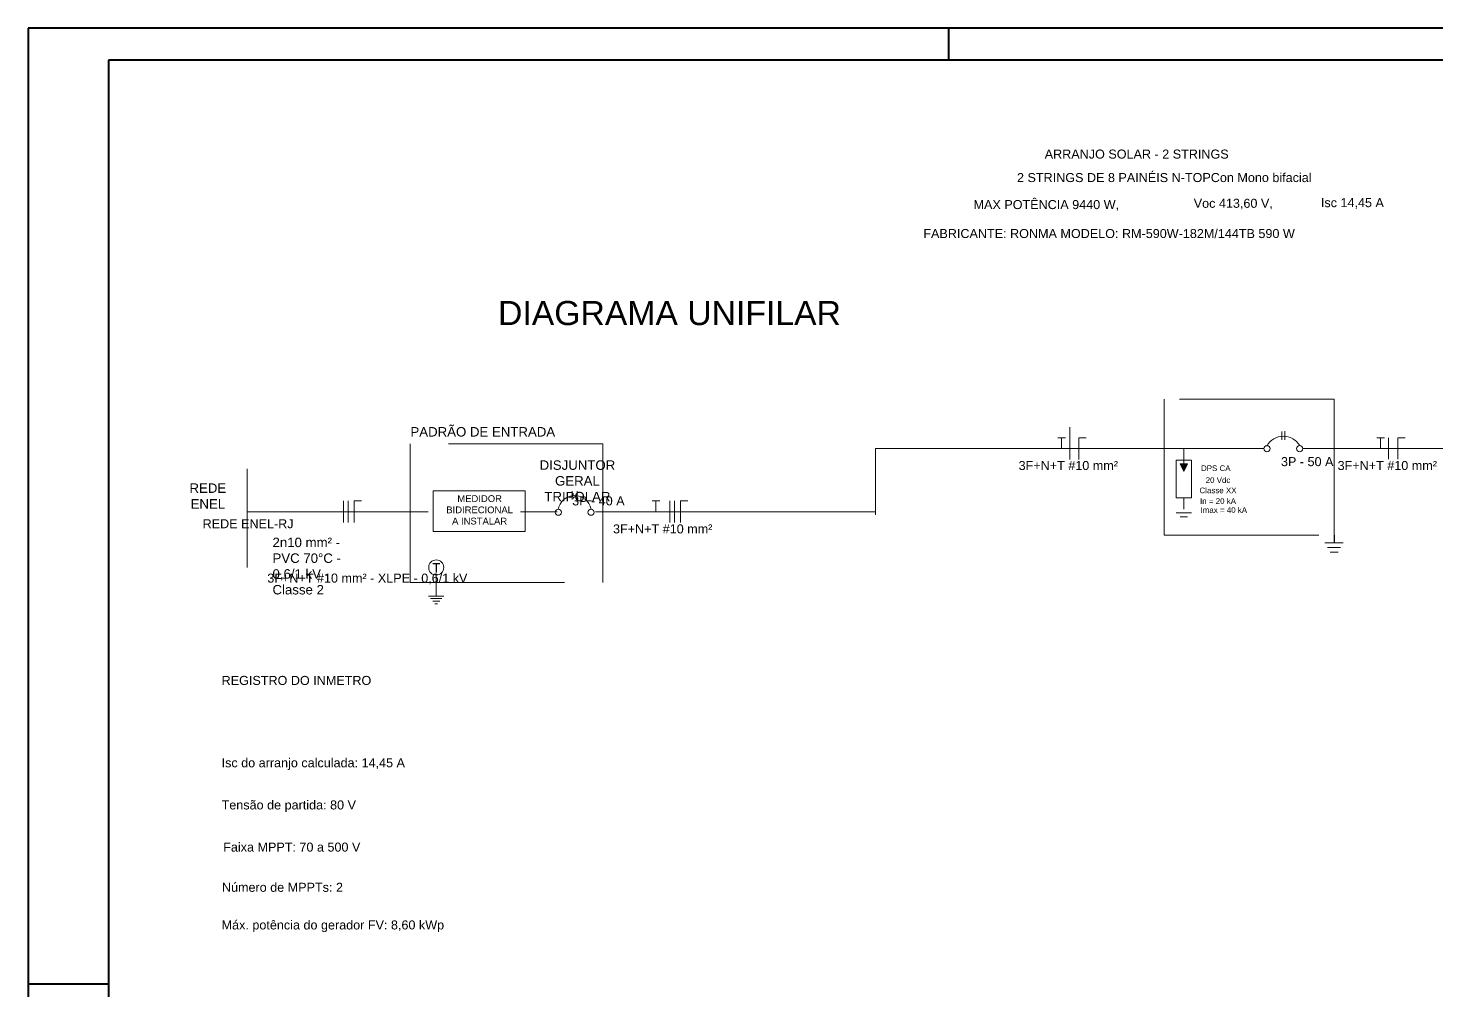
# Model space of a CAD drawing. Header units: metres. Extents: x 95 to 7567, y -8045 to 7254.
# Drawn here: x 94.6 to 532.2, y -7750 to -7450.8 of the extents above; entities that cross this region are included whole.
import ezdxf
from ezdxf.enums import TextEntityAlignment as Align

# ---------------------------------------------------------------- set-up
doc = ezdxf.new("R2010")
doc.units = ezdxf.units.M
doc.linetypes.add('ACAD_ISO03W100', pattern=[30, 12, -18])
doc.layers.get('0').update_dxf_attribs({"lineweight": 18})
for name, color, linetype, lineweight in [('LINHA DE CHAMADA', 7, 'Continuous', 18), ('PDF_UNIFILAR', 7, 'Continuous', 15), ('PRANCHA EXT', 7, 'Continuous', 40), ('PRANCHA INT', 7, 'Continuous', 40), ('TEXTO CAR1', 7, 'Continuous', 25), ('TXT-02', 7, 'Continuous', 20), ('WY-ELE-DIAGRAMA', 7, 'Continuous', 18)]:
    doc.layers.add(name, color=color, linetype=linetype, lineweight=lineweight)
doc.layers.add('PDF_DIAGRAMA', color=7, linetype='Continuous', lineweight=15, true_color=0x00dd00)
doc.styles.add('Style-Arial', font='arial.ttf')

msp = doc.modelspace()

# ---------------------------------------------------------------- hatches: boundary and pattern name
at = {"lineweight": 9}
msp.add_hatch(color=7, dxfattribs=at).paths.add_polyline_path([(452.45, -7586.17), (454.8, -7586.17), (453.62, -7588.52)])

# ---------------------------------------------------------------- linework, layer by layer
at = {"color": 7, "lineweight": 9}
for p, q in [((418.18, -7574.78), (418.18, -7581.46)), ((416.86, -7578.12), (414.53, -7578.12)), ((415.66, -7578.12), (415.66, -7581.46)), ((415.66, -7578.12), (415.66, -7581.46)), ((418.18, -7578.12), (418.18, -7584.8)), ((418.18, -7578.12), (418.18, -7584.8)), ((421.01, -7578.12), (421.01, -7584.8)), ((421.01, -7578.12), (421.01, -7584.8)), ((421.01, -7578.12), (423.28, -7578.12)), ((515.93, -7578.11), (513.6, -7578.11)), ((514.74, -7578.11), (514.74, -7581.45)), ((514.74, -7578.11), (514.74, -7581.45)), ((517.25, -7578.11), (517.25, -7584.78)), ((517.25, -7578.11), (517.25, -7584.78)), ((520.08, -7578.11), (520.08, -7584.78)), ((520.08, -7578.11), (520.08, -7584.78)), ((520.08, -7578.11), (522.35, -7578.11)), ((192.56, -7597.73), (192.56, -7604.41)), ((192.56, -7597.73), (192.56, -7604.41)), ((193.99, -7597.73), (193.99, -7604.41)), ((193.99, -7597.73), (193.99, -7604.41)), ((195.9, -7597.73), (195.9, -7604.41)), ((195.9, -7597.73), (195.9, -7604.41)), ((195.9, -7597.73), (198.17, -7597.73)), ((290.83, -7597.73), (288.5, -7597.73)), ((289.64, -7597.73), (289.64, -7601.07)), ((289.64, -7597.73), (289.64, -7601.07)), ((293.98, -7597.73), (293.98, -7604.41)), ((293.98, -7597.73), (293.98, -7604.41)), ((295.4, -7597.73), (295.4, -7604.41)), ((295.4, -7597.73), (295.4, -7604.41)), ((297.31, -7597.73), (297.31, -7604.41)), ((297.31, -7597.73), (297.31, -7604.41)), ((297.31, -7597.73), (299.58, -7597.73)), ((221.37, -7620.73), (221.37, -7627.27)), ((221.37, -7627.27), (219, -7627.27)), ((221.37, -7627.27), (223.74, -7627.27)), ((221.37, -7628.08), (219.64, -7628.08)), ((221.37, -7628.89), (220.29, -7628.89)), ((221.37, -7629.7), (220.93, -7629.7)), ((221.37, -7628.08), (223.1, -7628.08)), ((221.37, -7628.89), (222.46, -7628.89)), ((221.37, -7629.7), (221.81, -7629.7))]:
    msp.add_line(p, q, dxfattribs=at)
at = {"color": 7, "lineweight": 20}
for p, q in [((357.86, -7581.46), (357.86, -7602.02)), ((357.86, -7601.15), (311.5, -7601.15))]:
    msp.add_line(p, q, dxfattribs=at)
at = {"color": 7, "linetype": 'Continuous', "lineweight": 9}
for p, q in [((453.62, -7586.17), (453.62, -7581.46)), ((453.62, -7600.28), (453.62, -7596.75)), ((451.27, -7601.45), (455.98, -7601.45)), ((452.45, -7602.63), (454.8, -7602.63))]:
    msp.add_line(p, q, dxfattribs=at)
at = {"color": 7, "linetype": 'ACAD_ISO03W100', "lineweight": 9, "ltscale": 4}
for points in [[(447.53, -7566.03), (447.53, -7608.39), (500.3, -7608.39), (500.3, -7566.03)], [(213.25, -7579.94), (213.25, -7623.02), (273.16, -7623.02), (273.16, -7579.94)]]:
    msp.add_lwpolyline(points, close=True, dxfattribs=at)
at = {"color": 7, "linetype": 'Continuous', "lineweight": 9}
for points in [[(451.27, -7596.75), (451.27, -7584.99), (455.98, -7584.99), (455.98, -7596.75)], [(452.45, -7586.17), (454.8, -7586.17), (453.62, -7588.52)]]:
    msp.add_lwpolyline(points, close=True, dxfattribs=at)
for centre in [(479.45, -7581.46), (489.63, -7581.46), (259.29, -7601.22), (269.46, -7601.22)]:
    msp.add_circle(centre, 0.954, dxfattribs=at)
at = {"color": 7, "lineweight": 9}
msp.add_circle((221.37, -7618.39), 2.34, dxfattribs=at)
for centre, radius, start, end in [((484.56, -7583.45), 5.85, 30.1193, 151.3418), ((264.37, -7601.22), 5.18, 10.6197, 170.8415)]:
    msp.add_arc(centre, radius, start, end, dxfattribs=at)
at = {"layer": 'LINHA DE CHAMADA', "color": 7, "lineweight": 9}
for p, q in [((357.86, -7581.46), (478.5, -7581.46)), ((418.18, -7581.46), (429.61, -7581.46)), ((490.58, -7581.46), (537.48, -7581.43)), ((162.64, -7587.69), (162.64, -7618.36)), ((218.84, -7601.07), (162.64, -7601.07)), ((247.51, -7601.09), (258.94, -7601.09)), ((270.9, -7601.07), (313.4, -7601.07))]:
    msp.add_line(p, q, dxfattribs=at)
msp.add_lwpolyline([(248.99, -7594.56), (220.44, -7594.56), (220.44, -7607.24), (248.99, -7607.24)], close=True, dxfattribs=at)
at = {"layer": 'PDF_DIAGRAMA', "color": 7, "lineweight": 0}
for points in [[(497.45, -7610.73), (503.14, -7610.73)], [(498.26, -7612.15), (502.33, -7612.15)], [(499.08, -7613.68), (501.52, -7613.68)]]:
    msp.add_lwpolyline(points, dxfattribs=at)
at = {"layer": 'PDF_UNIFILAR', "color": 7, "lineweight": 25}
msp.add_lwpolyline([(500.3, -7608.39), (500.3, -7610.73)], dxfattribs=at)
at = {"layer": 'PRANCHA EXT'}
for p, q in [((935.61, -7450.76), (94.61, -7450.76)), ((94.61, -7450.76), (94.61, -8044.76))]:
    msp.add_line(p, q, dxfattribs=at)
at = {"layer": 'PRANCHA INT'}
for p, q in [((380.61, -7460.76), (380.61, -7450.76)), ((925.61, -7460.76), (119.61, -7460.76)), ((119.61, -7460.76), (119.61, -8034.76)), ((94.61, -7747.76), (119.61, -7747.76))]:
    msp.add_line(p, q, dxfattribs=at)
at = {"layer": 'WY-ELE-DIAGRAMA', "color": 7, "lineweight": 9}
for p, q in [((484.06, -7576.15), (484.06, -7578.77)), ((484.99, -7576.05), (484.99, -7578.67)), ((263.57, -7594.69), (263.57, -7597.31)), ((265.13, -7594.69), (265.13, -7597.31))]:
    msp.add_line(p, q, dxfattribs=at)

# ---------------------------------------------------------------- texts
at = {"color": 7, "style": 'Style-Arial'}
for s, p in [('ARRANJO SOLAR - 2 STRINGS', (410.4, -7491.3)), ('2 STRINGS DE 8 PAINÉIS N-TOPCon Mono bifacial', (401.8, -7498.6)), ('MAX POTÊNCIA 9440 W,', (388.3, -7507)), ('Voc 413,60 V,', (456.7, -7506.6)), ('Isc 14,45 A', (496.2, -7506.4)), ('FABRICANTE: RONMA MODELO: RM-590W-182M/144TB 590 W', (372.7, -7516)), ('3F+N+T #10 mm²', (402.3, -7588.1)), ('3P - 50 A', (483.8, -7586.9)), ('3F+N+T #10 mm²', (501.4, -7588.1)), ('3P - 40 A', (263.6, -7599.1)), ('REDE ENEL-RJ', (148.8, -7606.2)), ('3F+N+T #10 mm²', (276.3, -7607.8)), ('3F+N+T #10 mm² - XLPE - 0,6/1 kV', (168.9, -7623.1)), ('REGISTRO DO INMETRO  ', (154.7, -7654.9)), ('Isc do arranjo calculada: 14,45 A', (154.7, -7680.5)), ('Tensão de partida: 80 V', (154.7, -7693.6)), ('Faixa MPPT: 70 a 500 V', (155.2, -7706.7)), ('Número de MPPTs: 2', (154.8, -7719.2)), ('Máx. potência do gerador FV: 8,60 kWp', (154.7, -7730.9))]:
    msp.add_text(s, height=2.8, dxfattribs=at).set_placement(p)
at = {"layer": 'TEXTO CAR1', "color": 7, "lineweight": 9, "style": 'Style-Arial'}
msp.add_text('DIAGRAMA UNIFILAR', height=7.5, dxfattribs=at).set_placement((240.58, -7543.06))
at = {"layer": 'TXT-02', "color": 7, "lineweight": 9, "style": 'Style-Arial'}
for s, p in [('DPS CA', (463.55, -7588.42)), ('20 Vdc', (464.25, -7592.12)), ('Classe XX', (464.25, -7595.32)), ('In = 20 kA', (464.25, -7598.63)), ('Imax = 40 kA', (466.04, -7601.42))]:
    msp.add_text(s, height=1.764, dxfattribs=at).set_placement(p, align=Align.CENTER)
for s, insert, char_height, width, attachment_point in [('{PADRÃO DE ENTRADA}', (258.32, -7574.76), 2.94, 47.3191, 3), ('DISJUNTOR GERAL TRIPOLAR', (265.24, -7585.1), 2.94, 18.9536, 2), ('REDE\\PENEL', (150.43, -7592.26), 2.94, 18.9536, 2), ('MEDIDOR BIDIRECIONAL \\PA INSTALAR', (234.86, -7600.5), 2.1, 30.6165, 5), ('2n10 mm² -\\PPVC 70°C -\\P0,6/1 kV - \\PClasse 2', (170.51, -7609.13), 2.94, 41.8299, 1), ('{T}', (221.39, -7617.05), 2.94, 18.9536, 2)]:
    msp.add_mtext(s, dxfattribs=dict(at, insert=insert, char_height=char_height, width=width, attachment_point=attachment_point))

doc.saveas('drawing.dxf')
